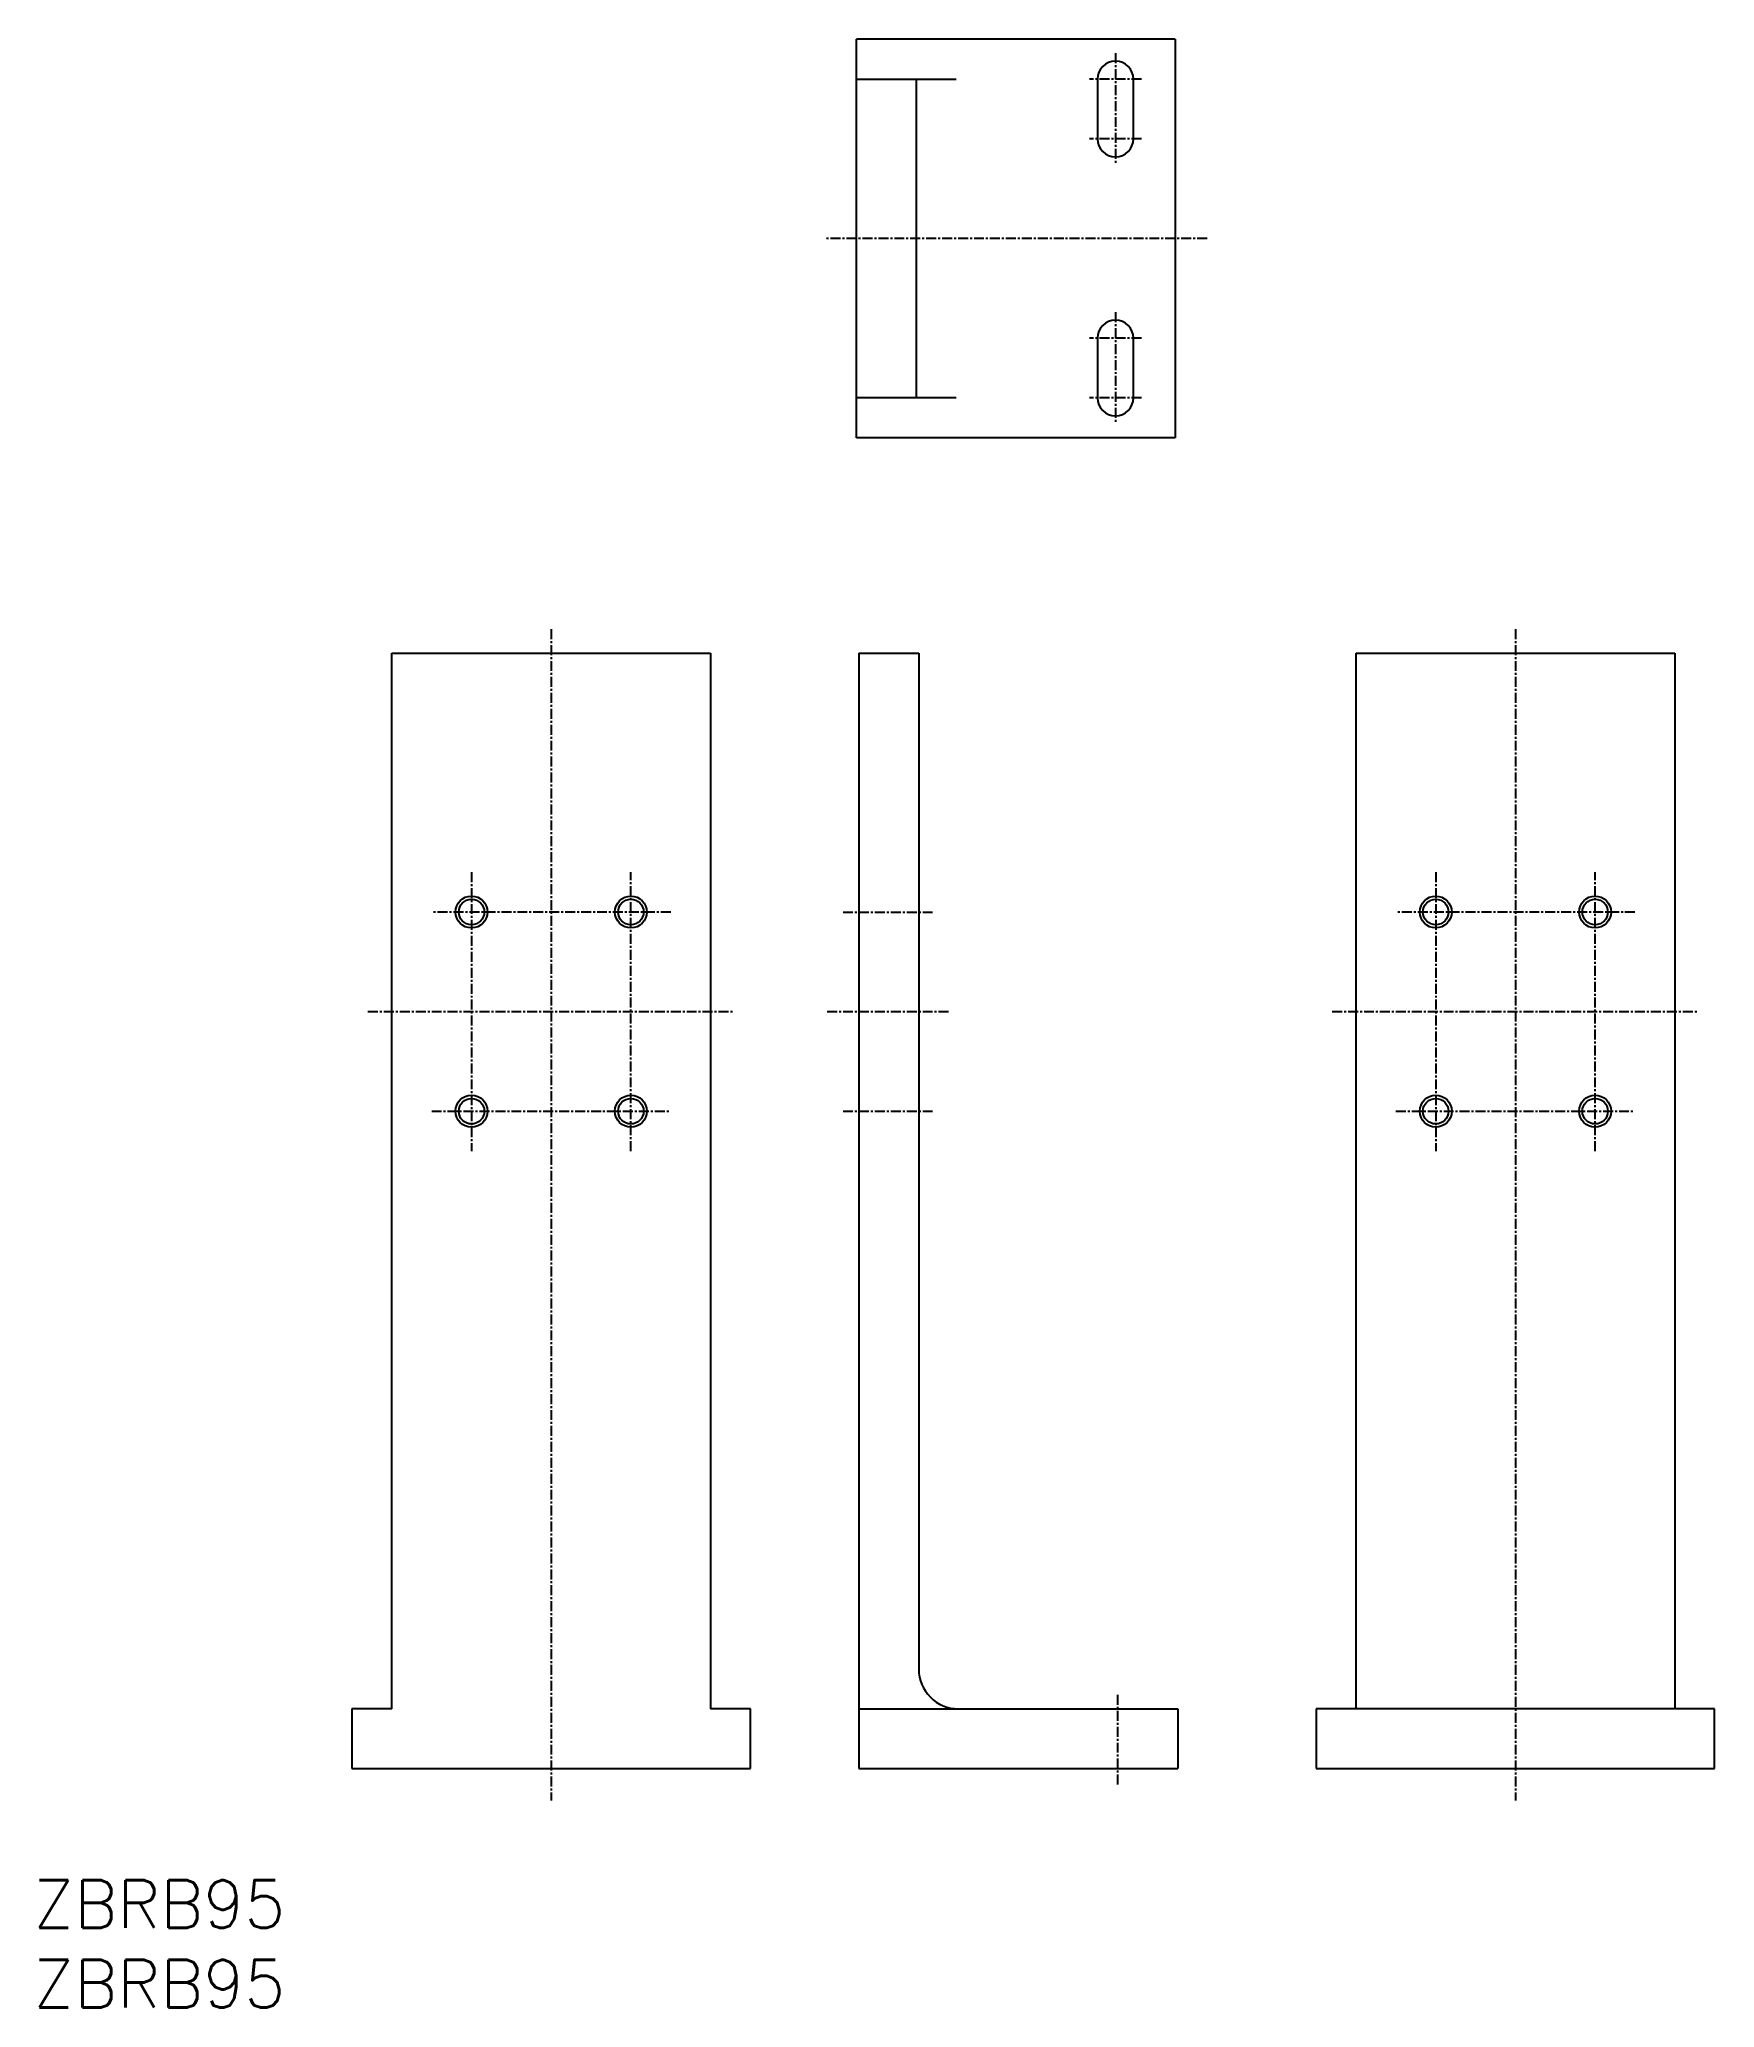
# Model space of a CAD drawing. Extents: x 1665 to 1876, y 60 to 307.
import ezdxf

# ---------------------------------------------------------------- set-up
doc = ezdxf.new("R2010")
doc.units = 0
doc.linetypes.add('CENTER', pattern=[2, 1.25, -0.25, 0.25, -0.25])
doc.layers.get('0').update_dxf_attribs({"linetype": 'CONTINUOUS'})
doc.layers.add('CENTER', color=1, linetype='CENTER')
doc.styles.get("Standard").update_dxf_attribs({"font": 'TXT', "bigfont": 'BIGFONT'})

msp = doc.modelspace()

# ---------------------------------------------------------------- linework, layer by layer
at = {"color": 7, "linetype": 'CONTINUOUS'}
for p, q in [((1767.95, 257.03), (1767.95, 307.03)), ((1807.95, 307.03), (1767.95, 307.03)), ((1807.95, 307.03), (1807.95, 257.03)), ((1767.95, 302.03), (1780.45, 302.03)), ((1775.45, 302.03), (1775.45, 262.03)), ((1798.2, 302.03), (1798.2, 294.53)), ((1802.7, 294.53), (1802.7, 302.03)), ((1798.2, 269.53), (1798.2, 262.03)), ((1802.7, 262.03), (1802.7, 269.53)), ((1780.45, 262.03), (1767.95, 262.03)), ((1807.95, 257.03), (1767.95, 257.03)), ((1709.64, 97.51), (1709.64, 230.01)), ((1709.64, 230.01), (1749.64, 230.01)), ((1749.64, 230.01), (1749.64, 97.51)), ((1768.26, 230.01), (1768.26, 90.01)), ((1768.26, 230.01), (1775.76, 230.01)), ((1775.76, 230.01), (1775.76, 102.51)), ((1830.64, 230.01), (1870.64, 230.01)), ((1830.64, 97.51), (1830.64, 230.01)), ((1870.64, 230.01), (1870.64, 97.51)), ((1709.64, 97.51), (1704.64, 97.51)), ((1704.64, 97.51), (1704.64, 90.01)), ((1754.64, 97.51), (1749.64, 97.51)), ((1754.64, 90.01), (1754.64, 97.51)), ((1768.26, 97.51), (1808.26, 97.51)), ((1808.26, 97.51), (1808.26, 90.01)), ((1825.64, 97.51), (1825.64, 90.01)), ((1875.64, 97.51), (1825.64, 97.51)), ((1875.64, 90.01), (1875.64, 97.51)), ((1704.64, 90.01), (1754.64, 90.01)), ((1768.26, 90.01), (1808.26, 90.01)), ((1825.64, 90.01), (1875.64, 90.01))]:
    msp.add_line(p, q, dxfattribs=at)
at = {"color": 3, "linetype": 'CONTINUOUS'}
for centre in [(1719.64, 197.51), (1739.64, 197.51), (1840.64, 197.51), (1860.64, 197.51), (1719.64, 172.51), (1739.64, 172.51), (1840.64, 172.51), (1860.64, 172.51)]:
    msp.add_circle(centre, 2, dxfattribs=at)
at = {"color": 7, "linetype": 'CONTINUOUS'}
for centre in [(1719.64, 197.51), (1739.64, 197.51), (1840.64, 197.51), (1860.64, 197.51), (1719.64, 172.51), (1739.64, 172.51), (1840.64, 172.51), (1860.64, 172.51)]:
    msp.add_circle(centre, 1.6, dxfattribs=at)
for centre, radius, start, end in [((1800.45, 302.03), 2.25, 0, 180), ((1800.45, 294.53), 2.25, 180, 0), ((1800.45, 269.53), 2.25, 0, 180), ((1800.45, 262.03), 2.25, 180, 0), ((1780.76, 102.51), 5, 180, 270)]:
    msp.add_arc(centre, radius, start, end, dxfattribs=at)
at = {"layer": 'CENTER', "color": 1, "linetype": 'CENTER'}
for p, q in [((1800.45, 305.28), (1800.45, 291.28)), ((1803.7, 302.03), (1797.2, 302.03)), ((1803.7, 294.53), (1797.2, 294.53)), ((1811.95, 282.03), (1763.95, 282.03)), ((1800.45, 272.78), (1800.45, 258.78)), ((1803.7, 269.53), (1797.2, 269.53)), ((1803.7, 262.03), (1797.2, 262.03)), ((1729.64, 233.01), (1729.64, 86.01)), ((1850.64, 233.01), (1850.64, 86.01)), ((1719.64, 202.51), (1719.64, 167.51)), ((1739.64, 167.51), (1739.64, 202.51)), ((1840.64, 202.51), (1840.64, 167.51)), ((1860.64, 167.51), (1860.64, 202.51)), ((1744.64, 197.51), (1714.64, 197.51)), ((1766.26, 197.51), (1777.76, 197.51)), ((1865.64, 197.51), (1835.64, 197.51)), ((1706.64, 185.01), (1752.64, 185.01)), ((1764.26, 185.01), (1779.76, 185.01)), ((1827.64, 185.01), (1873.64, 185.01)), ((1714.64, 172.51), (1744.64, 172.51)), ((1766.26, 172.51), (1777.76, 172.51)), ((1835.64, 172.51), (1865.64, 172.51)), ((1800.76, 88.01), (1800.76, 99.51))]:
    msp.add_line(p, q, dxfattribs=at)

# ---------------------------------------------------------------- texts
at = {"color": 7, "linetype": 'CONTINUOUS'}
for p in [(1664.64, 70.01), (1664.64, 60.01)]:
    msp.add_text('ZBRB95', height=6, dxfattribs=at).set_placement(p)

doc.saveas('drawing.dxf')
